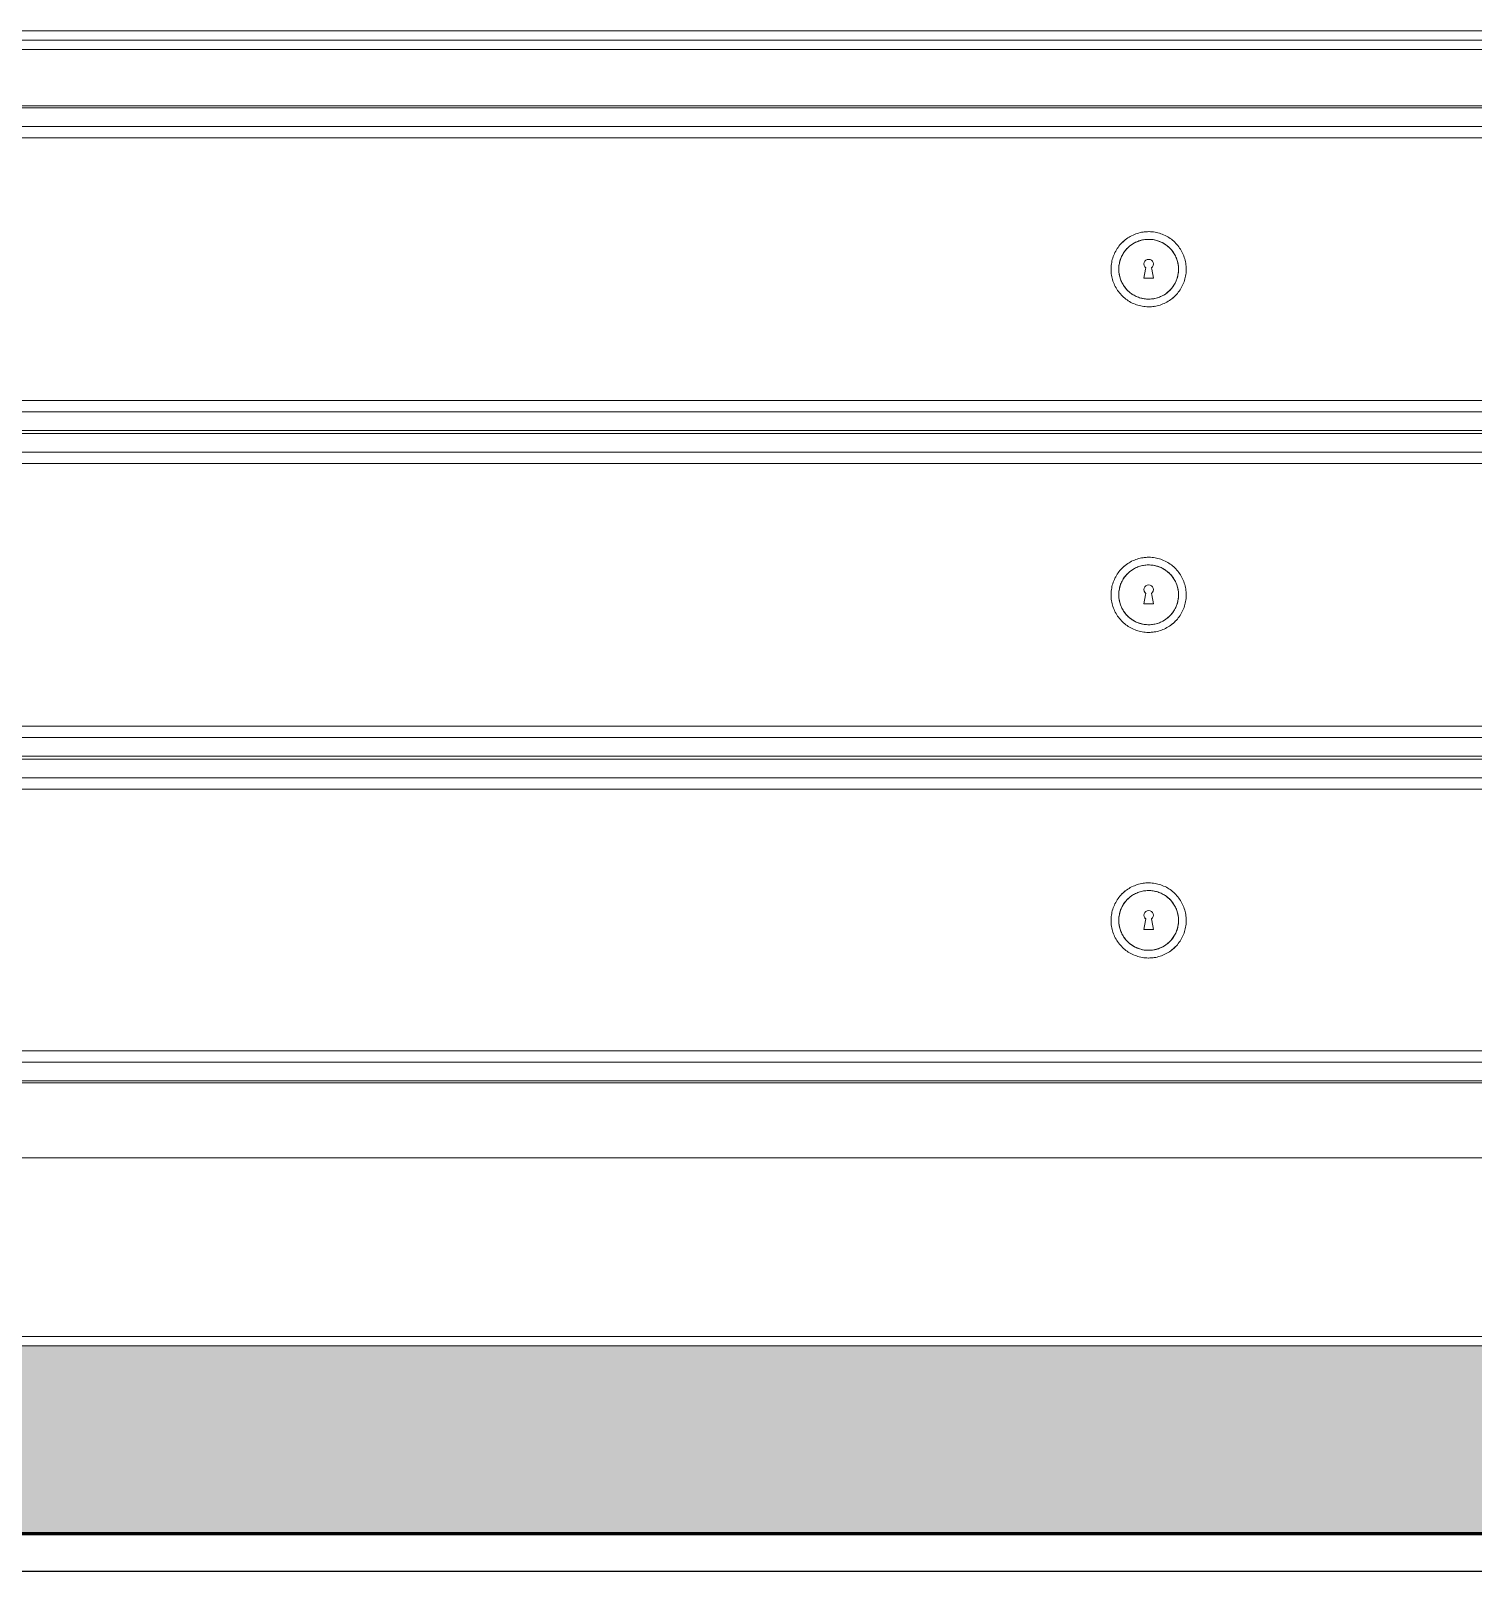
# Model space of a CAD drawing. Header units: millimetres. Extents: x -23755 to 62003, y -3000 to 6760.
# Drawn here: x 53693 to 54461, y 80 to 900 of the extents above; entities that cross this region are included whole.
import ezdxf

# ---------------------------------------------------------------- set-up
doc = ezdxf.new("R2010")
doc.units = ezdxf.units.MM
for name, color, linetype, lineweight in [('A-FLOR', 192, 'Continuous', 25), ('A-FLOR-PATT', 8, 'Continuous', 25), ('C-BLDG-PADS', 91, 'Continuous', 9), ('I-FURN', 30, 'Continuous', 9)]:
    doc.layers.add(name, color=color, linetype=linetype, lineweight=lineweight)

# ---------------------------------------------------------------- blocks, each defined once
blk = doc.blocks.new('Blks_Decor Henzel Studio_Tapete Diamond Dust - Único-3507328-C')
at = {"layer": 'I-FURN', "color": 55}
for p, q in [((8809.650772, 205), (11809.650772, 205)), ((11809.650772, 200), (8809.650772, 200))]:
    blk.add_line(p, q, dxfattribs=at)
blk = doc.blocks.new('Blks_Mob_Mesa de Cabeceira Cômoda - Azul Petróleo-3563529-C')
at = {"layer": 'I-FURN', "color": 55}
for p, q in [((11199.65, 900), (9419.65, 900)), ((11195.54, 895), (9423.76, 895)), ((11195.51, 895), (9423.79, 895)), ((11192.33, 890), (9426.97, 890)), ((9424.14, 860), (11194.65, 860)), ((11193.65, 859), (9425.65, 859)), ((9435.65, 849), (11183.65, 849)), ((9435.65, 849), (11183.65, 849)), ((11177.65, 843), (9441.65, 843)), ((10307.15, 768.33), (10307.99, 773.08)), ((10307.99, 773.08), (10308.12, 773.85)), ((10307.99, 773.08), (10308.12, 773.85)), ((10311.18, 773.85), (10311.31, 773.08)), ((10311.18, 773.85), (10311.31, 773.08)), ((10311.31, 773.08), (10312.15, 768.33)), ((10309.65, 768.33), (10307.15, 768.33)), ((10312.15, 768.33), (10309.65, 768.33)), ((11183.65, 697.17), (9435.65, 697.17)), ((11183.65, 697.17), (9435.65, 697.17)), ((9441.65, 703.17), (11177.65, 703.17)), ((9425.65, 687.17), (11193.65, 687.17)), ((11193.65, 685.67), (9425.65, 685.67)), ((9435.65, 675.67), (11183.65, 675.67)), ((9435.65, 675.67), (11183.65, 675.67)), ((9441.65, 669.67), (11177.65, 669.67)), ((10307.15, 595), (10307.99, 599.75)), ((10307.99, 599.75), (10308.12, 600.52)), ((10307.99, 599.75), (10308.12, 600.52)), ((10311.18, 600.52), (10311.31, 599.75)), ((10311.18, 600.52), (10311.31, 599.75)), ((10311.31, 599.75), (10312.15, 595)), ((10309.65, 595), (10307.15, 595)), ((10312.15, 595), (10309.65, 595)), ((11177.65, 529.83), (9441.65, 529.83)), ((11183.65, 523.83), (9435.65, 523.83)), ((11183.65, 523.83), (9435.65, 523.83)), ((9425.65, 513.83), (11193.65, 513.83)), ((11193.65, 512.33), (9425.65, 512.33)), ((9435.65, 502.33), (11183.65, 502.33)), ((9435.65, 502.33), (11183.65, 502.33)), ((9441.65, 496.33), (11177.65, 496.33)), ((10307.15, 421.67), (10307.99, 426.42)), ((10307.99, 426.42), (10308.12, 427.19)), ((10307.99, 426.42), (10308.12, 427.19)), ((10311.18, 427.19), (10311.31, 426.42)), ((10311.18, 427.19), (10311.31, 426.42)), ((10311.31, 426.42), (10312.15, 421.67)), ((10309.65, 421.67), (10307.15, 421.67)), ((10312.15, 421.67), (10309.65, 421.67)), ((9441.65, 357), (11177.65, 357)), ((11183.65, 351), (9435.65, 351)), ((11183.65, 351), (9435.65, 351)), ((11195.16, 340), (9424.65, 340)), ((9425.65, 341), (11193.65, 341)), ((9424.14, 300), (11195.16, 300))]:
    blk.add_line(p, q, dxfattribs=at)
at = {"layer": 'I-FURN', "color": 55, "flags": 128}
for points in [[(10329.65, 773.08), (10329.63, 773.88), (10329.59, 774.68), (10329.51, 775.48), (10329.4, 776.27), (10329.25, 777.06), (10329.08, 777.84), (10328.87, 778.61), (10328.64, 779.37), (10328.37, 780.13), (10328.07, 780.87), (10327.75, 781.6), (10327.39, 782.32), (10327.01, 783.02), (10326.6, 783.71), (10326.16, 784.38), (10325.69, 785.03), (10325.2, 785.66), (10324.69, 786.27), (10324.15, 786.86), (10323.58, 787.43), (10323, 787.98), (10322.39, 788.5), (10321.77, 789), (10321.12, 789.47), (10320.46, 789.91), (10319.78, 790.33), (10319.08, 790.72), (10318.36, 791.09), (10317.64, 791.42), (10316.9, 791.72), (10316.15, 792), (10315.39, 792.24), (10314.61, 792.46), (10313.84, 792.64), (10313.05, 792.79), (10312.26, 792.91), (10311.46, 793), (10310.67, 793.06), (10309.87, 793.08), (10309.07, 793.07), (10308.27, 793.04), (10307.47, 792.96), (10306.68, 792.86), (10305.89, 792.73), (10305.11, 792.56), (10304.33, 792.36), (10303.56, 792.13), (10302.81, 791.88), (10302.06, 791.59), (10301.33, 791.27), (10300.61, 790.92), (10299.9, 790.55), (10299.21, 790.14), (10298.54, 789.71), (10297.88, 789.25), (10297.24, 788.77), (10296.63, 788.26), (10296.03, 787.73), (10295.45, 787.17), (10294.9, 786.59), (10294.37, 785.99), (10293.87, 785.37), (10293.39, 784.73), (10292.94, 784.07), (10292.51, 783.39), (10292.11, 782.7), (10291.74, 781.99), (10291.4, 781.27), (10291.09, 780.53), (10290.81, 779.78), (10290.55, 779.02), (10290.33, 778.26), (10290.14, 777.48), (10289.98, 776.7), (10289.85, 775.91), (10289.75, 775.11), (10289.69, 774.31), (10289.66, 773.52), (10289.65, 773.08)], [(10293.74, 773.08), (10293.75, 773.72), (10293.79, 774.35), (10293.85, 774.99), (10293.94, 775.62), (10294.06, 776.24), (10294.2, 776.87), (10294.36, 777.48), (10294.55, 778.09), (10294.76, 778.69), (10295, 779.28), (10295.26, 779.86), (10295.54, 780.43), (10295.84, 780.99), (10296.17, 781.53), (10296.52, 782.07), (10296.89, 782.59), (10297.28, 783.09), (10297.69, 783.57), (10298.12, 784.04), (10298.57, 784.5), (10299.03, 784.93), (10299.51, 785.35), (10300.01, 785.74), (10300.53, 786.12), (10301.05, 786.47), (10301.6, 786.8), (10302.15, 787.12), (10302.72, 787.4), (10303.3, 787.67), (10303.89, 787.91), (10304.48, 788.13), (10305.09, 788.33), (10305.7, 788.5), (10306.32, 788.64), (10306.95, 788.76), (10307.58, 788.86), (10308.21, 788.93), (10308.84, 788.97), (10309.48, 788.99), (10310.12, 788.99), (10310.75, 788.96), (10311.38, 788.9), (10312.02, 788.82), (10312.64, 788.71), (10313.27, 788.58), (10313.88, 788.42), (10314.49, 788.24), (10315.09, 788.03), (10315.69, 787.8), (10316.27, 787.55), (10316.85, 787.27), (10317.41, 786.98), (10317.96, 786.65), (10318.49, 786.31), (10319.01, 785.95), (10319.52, 785.56), (10320.01, 785.16), (10320.49, 784.73), (10320.94, 784.29), (10321.38, 783.83), (10321.8, 783.35), (10322.2, 782.86), (10322.59, 782.35), (10322.95, 781.82), (10323.28, 781.29), (10323.6, 780.73), (10323.9, 780.17), (10324.17, 779.59), (10324.42, 779.01), (10324.64, 778.41), (10324.84, 777.81), (10325.02, 777.2), (10325.17, 776.58), (10325.3, 775.96), (10325.4, 775.33), (10325.48, 774.7), (10325.53, 774.06), (10325.56, 773.43), (10325.56, 773.08)], [(10289.65, 773.08), (10289.67, 772.28), (10289.71, 771.49), (10289.79, 770.69), (10289.91, 769.9), (10290.05, 769.11), (10290.22, 768.33), (10290.43, 767.56), (10290.67, 766.79), (10290.93, 766.04), (10291.23, 765.29), (10291.56, 764.56), (10291.91, 763.85), (10292.29, 763.15), (10292.71, 762.46), (10293.14, 761.79), (10293.61, 761.14), (10294.1, 760.51), (10294.61, 759.9), (10295.15, 759.3), (10295.72, 758.74), (10296.3, 758.19), (10296.91, 757.67), (10297.53, 757.17), (10298.18, 756.7), (10298.84, 756.25), (10299.53, 755.84), (10300.22, 755.44), (10300.94, 755.08), (10301.66, 754.75), (10302.4, 754.44), (10303.15, 754.17), (10303.92, 753.92), (10304.69, 753.71), (10305.47, 753.53), (10306.25, 753.37), (10307.04, 753.25), (10307.84, 753.17), (10308.64, 753.11), (10309.43, 753.08), (10310.23, 753.09), (10311.03, 753.13), (10311.83, 753.2), (10312.62, 753.31), (10313.41, 753.44), (10314.19, 753.61), (10314.97, 753.8), (10315.74, 754.03), (10316.49, 754.29), (10317.24, 754.58), (10317.97, 754.9), (10318.69, 755.24), (10319.4, 755.62), (10320.09, 756.02), (10320.76, 756.46), (10321.42, 756.91), (10322.06, 757.4), (10322.68, 757.91), (10323.27, 758.44), (10323.85, 759), (10324.4, 759.57), (10324.93, 760.17), (10325.43, 760.8), (10325.91, 761.44), (10326.36, 762.1), (10326.79, 762.77), (10327.19, 763.47), (10327.56, 764.18), (10327.9, 764.9), (10328.21, 765.64), (10328.5, 766.38), (10328.75, 767.14), (10328.97, 767.91), (10329.16, 768.69), (10329.32, 769.47), (10329.45, 770.26), (10329.55, 771.05), (10329.61, 771.85), (10329.65, 772.65), (10329.65, 773.08)], [(10325.56, 773.08), (10325.55, 772.45), (10325.51, 771.81), (10325.45, 771.18), (10325.36, 770.55), (10325.24, 769.92), (10325.11, 769.3), (10324.94, 768.69), (10324.75, 768.08), (10324.54, 767.48), (10324.31, 766.89), (10324.05, 766.31), (10323.76, 765.74), (10323.46, 765.18), (10323.13, 764.63), (10322.78, 764.1), (10322.41, 763.58), (10322.02, 763.08), (10321.61, 762.59), (10321.18, 762.12), (10320.74, 761.67), (10320.27, 761.24), (10319.79, 760.82), (10319.29, 760.42), (10318.78, 760.05), (10318.25, 759.69), (10317.71, 759.36), (10317.15, 759.05), (10316.58, 758.76), (10316, 758.5), (10315.42, 758.25), (10314.82, 758.04), (10314.21, 757.84), (10313.6, 757.67), (10312.98, 757.52), (10312.36, 757.4), (10311.73, 757.31), (10311.09, 757.24), (10310.46, 757.19), (10309.82, 757.17), (10309.19, 757.18), (10308.55, 757.21), (10307.92, 757.27), (10307.29, 757.35), (10306.66, 757.46), (10306.04, 757.59), (10305.42, 757.75), (10304.81, 757.93), (10304.21, 758.13), (10303.61, 758.36), (10303.03, 758.62), (10302.46, 758.89), (10301.89, 759.19), (10301.35, 759.51), (10300.81, 759.86), (10300.29, 760.22), (10299.78, 760.6), (10299.29, 761.01), (10298.81, 761.43), (10298.36, 761.88), (10297.92, 762.34), (10297.5, 762.81), (10297.1, 763.31), (10296.72, 763.82), (10296.36, 764.34), (10296.02, 764.88), (10295.7, 765.43), (10295.41, 766), (10295.13, 766.57), (10294.88, 767.16), (10294.66, 767.75), (10294.46, 768.36), (10294.28, 768.97), (10294.13, 769.59), (10294, 770.21), (10293.9, 770.84), (10293.82, 771.47), (10293.77, 772.1), (10293.74, 772.74), (10293.74, 773.08)], [(10329.65, 599.75), (10329.63, 600.55), (10329.59, 601.35), (10329.51, 602.14), (10329.4, 602.94), (10329.25, 603.72), (10329.08, 604.5), (10328.87, 605.28), (10328.64, 606.04), (10328.37, 606.8), (10328.07, 607.54), (10327.75, 608.27), (10327.39, 608.99), (10327.01, 609.69), (10326.6, 610.37), (10326.16, 611.04), (10325.69, 611.69), (10325.2, 612.33), (10324.69, 612.94), (10324.15, 613.53), (10323.58, 614.1), (10323, 614.64), (10322.39, 615.16), (10321.77, 615.66), (10321.12, 616.13), (10320.46, 616.58), (10319.78, 617), (10319.08, 617.39), (10318.36, 617.75), (10317.64, 618.09), (10316.9, 618.39), (10316.15, 618.67), (10315.39, 618.91), (10314.61, 619.12), (10313.84, 619.31), (10313.05, 619.46), (10312.26, 619.58), (10311.46, 619.67), (10310.67, 619.72), (10309.87, 619.75), (10309.07, 619.74), (10308.27, 619.7), (10307.47, 619.63), (10306.68, 619.53), (10305.89, 619.39), (10305.11, 619.23), (10304.33, 619.03), (10303.56, 618.8), (10302.81, 618.54), (10302.06, 618.25), (10301.33, 617.94), (10300.61, 617.59), (10299.9, 617.21), (10299.21, 616.81), (10298.54, 616.38), (10297.88, 615.92), (10297.24, 615.44), (10296.63, 614.93), (10296.03, 614.39), (10295.45, 613.84), (10294.9, 613.26), (10294.37, 612.66), (10293.87, 612.04), (10293.39, 611.4), (10292.94, 610.74), (10292.51, 610.06), (10292.11, 609.37), (10291.74, 608.66), (10291.4, 607.93), (10291.09, 607.2), (10290.81, 606.45), (10290.55, 605.69), (10290.33, 604.92), (10290.14, 604.15), (10289.98, 603.36), (10289.85, 602.57), (10289.75, 601.78), (10289.69, 600.98), (10289.66, 600.18), (10289.65, 599.75)], [(10293.74, 599.75), (10293.75, 600.39), (10293.79, 601.02), (10293.85, 601.65), (10293.94, 602.28), (10294.06, 602.91), (10294.2, 603.53), (10294.36, 604.15), (10294.55, 604.75), (10294.76, 605.35), (10295, 605.95), (10295.26, 606.53), (10295.54, 607.1), (10295.84, 607.66), (10296.17, 608.2), (10296.52, 608.73), (10296.89, 609.25), (10297.28, 609.75), (10297.69, 610.24), (10298.12, 610.71), (10298.57, 611.16), (10299.03, 611.6), (10299.51, 612.01), (10300.01, 612.41), (10300.53, 612.78), (10301.05, 613.14), (10301.6, 613.47), (10302.15, 613.78), (10302.72, 614.07), (10303.3, 614.34), (10303.89, 614.58), (10304.48, 614.8), (10305.09, 614.99), (10305.7, 615.16), (10306.32, 615.31), (10306.95, 615.43), (10307.58, 615.52), (10308.21, 615.6), (10308.84, 615.64), (10309.48, 615.66), (10310.12, 615.65), (10310.75, 615.62), (10311.38, 615.57), (10312.02, 615.48), (10312.64, 615.38), (10313.27, 615.24), (10313.88, 615.09), (10314.49, 614.91), (10315.09, 614.7), (10315.69, 614.47), (10316.27, 614.22), (10316.85, 613.94), (10317.41, 613.64), (10317.96, 613.32), (10318.49, 612.98), (10319.01, 612.61), (10319.52, 612.23), (10320.01, 611.82), (10320.49, 611.4), (10320.94, 610.96), (10321.38, 610.5), (10321.8, 610.02), (10322.2, 609.53), (10322.59, 609.02), (10322.95, 608.49), (10323.28, 607.95), (10323.6, 607.4), (10323.9, 606.84), (10324.17, 606.26), (10324.42, 605.68), (10324.64, 605.08), (10324.84, 604.48), (10325.02, 603.86), (10325.17, 603.25), (10325.3, 602.62), (10325.4, 602), (10325.48, 601.36), (10325.53, 600.73), (10325.56, 600.09), (10325.56, 599.75)], [(10289.65, 599.75), (10289.67, 598.95), (10289.71, 598.15), (10289.79, 597.36), (10289.91, 596.56), (10290.05, 595.78), (10290.22, 595), (10290.43, 594.22), (10290.67, 593.46), (10290.93, 592.7), (10291.23, 591.96), (10291.56, 591.23), (10291.91, 590.51), (10292.29, 589.81), (10292.71, 589.13), (10293.14, 588.46), (10293.61, 587.81), (10294.1, 587.17), (10294.61, 586.56), (10295.15, 585.97), (10295.72, 585.4), (10296.3, 584.86), (10296.91, 584.34), (10297.53, 583.84), (10298.18, 583.37), (10298.84, 582.92), (10299.53, 582.5), (10300.22, 582.11), (10300.94, 581.75), (10301.66, 581.41), (10302.4, 581.11), (10303.15, 580.83), (10303.92, 580.59), (10304.69, 580.38), (10305.47, 580.19), (10306.25, 580.04), (10307.04, 579.92), (10307.84, 579.83), (10308.64, 579.78), (10309.43, 579.75), (10310.23, 579.76), (10311.03, 579.8), (10311.83, 579.87), (10312.62, 579.97), (10313.41, 580.11), (10314.19, 580.27), (10314.97, 580.47), (10315.74, 580.7), (10316.49, 580.96), (10317.24, 581.25), (10317.97, 581.56), (10318.69, 581.91), (10319.4, 582.29), (10320.09, 582.69), (10320.76, 583.12), (10321.42, 583.58), (10322.06, 584.06), (10322.68, 584.57), (10323.27, 585.11), (10323.85, 585.66), (10324.4, 586.24), (10324.93, 586.84), (10325.43, 587.46), (10325.91, 588.1), (10326.36, 588.76), (10326.79, 589.44), (10327.19, 590.13), (10327.56, 590.84), (10327.9, 591.57), (10328.21, 592.3), (10328.5, 593.05), (10328.75, 593.81), (10328.97, 594.58), (10329.16, 595.35), (10329.32, 596.14), (10329.45, 596.93), (10329.55, 597.72), (10329.61, 598.52), (10329.65, 599.32), (10329.65, 599.75)], [(10325.56, 599.75), (10325.55, 599.11), (10325.51, 598.48), (10325.45, 597.85), (10325.36, 597.22), (10325.24, 596.59), (10325.11, 595.97), (10324.94, 595.35), (10324.75, 594.75), (10324.54, 594.15), (10324.31, 593.55), (10324.05, 592.97), (10323.76, 592.4), (10323.46, 591.84), (10323.13, 591.3), (10322.78, 590.77), (10322.41, 590.25), (10322.02, 589.75), (10321.61, 589.26), (10321.18, 588.79), (10320.74, 588.34), (10320.27, 587.9), (10319.79, 587.49), (10319.29, 587.09), (10318.78, 586.72), (10318.25, 586.36), (10317.71, 586.03), (10317.15, 585.72), (10316.58, 585.43), (10316, 585.16), (10315.42, 584.92), (10314.82, 584.7), (10314.21, 584.51), (10313.6, 584.34), (10312.98, 584.19), (10312.36, 584.07), (10311.73, 583.98), (10311.09, 583.9), (10310.46, 583.86), (10309.82, 583.84), (10309.19, 583.85), (10308.55, 583.88), (10307.92, 583.93), (10307.29, 584.02), (10306.66, 584.12), (10306.04, 584.26), (10305.42, 584.41), (10304.81, 584.59), (10304.21, 584.8), (10303.61, 585.03), (10303.03, 585.28), (10302.46, 585.56), (10301.89, 585.86), (10301.35, 586.18), (10300.81, 586.52), (10300.29, 586.89), (10299.78, 587.27), (10299.29, 587.68), (10298.81, 588.1), (10298.36, 588.54), (10297.92, 589), (10297.5, 589.48), (10297.1, 589.97), (10296.72, 590.48), (10296.36, 591.01), (10296.02, 591.55), (10295.7, 592.1), (10295.41, 592.66), (10295.13, 593.24), (10294.88, 593.82), (10294.66, 594.42), (10294.46, 595.02), (10294.28, 595.64), (10294.13, 596.25), (10294, 596.88), (10293.9, 597.5), (10293.82, 598.14), (10293.77, 598.77), (10293.74, 599.41), (10293.74, 599.75)], [(10329.65, 426.42), (10329.63, 427.22), (10329.59, 428.01), (10329.51, 428.81), (10329.4, 429.6), (10329.25, 430.39), (10329.08, 431.17), (10328.87, 431.94), (10328.64, 432.71), (10328.37, 433.46), (10328.07, 434.21), (10327.75, 434.94), (10327.39, 435.65), (10327.01, 436.35), (10326.6, 437.04), (10326.16, 437.71), (10325.69, 438.36), (10325.2, 438.99), (10324.69, 439.6), (10324.15, 440.2), (10323.58, 440.76), (10323, 441.31), (10322.39, 441.83), (10321.77, 442.33), (10321.12, 442.8), (10320.46, 443.25), (10319.78, 443.66), (10319.08, 444.06), (10318.36, 444.42), (10317.64, 444.75), (10316.9, 445.06), (10316.15, 445.33), (10315.39, 445.58), (10314.61, 445.79), (10313.84, 445.97), (10313.05, 446.13), (10312.26, 446.25), (10311.46, 446.33), (10310.67, 446.39), (10309.87, 446.42), (10309.07, 446.41), (10308.27, 446.37), (10307.47, 446.3), (10306.68, 446.19), (10305.89, 446.06), (10305.11, 445.89), (10304.33, 445.7), (10303.56, 445.47), (10302.81, 445.21), (10302.06, 444.92), (10301.33, 444.6), (10300.61, 444.26), (10299.9, 443.88), (10299.21, 443.48), (10298.54, 443.04), (10297.88, 442.59), (10297.24, 442.1), (10296.63, 441.59), (10296.03, 441.06), (10295.45, 440.5), (10294.9, 439.93), (10294.37, 439.33), (10293.87, 438.7), (10293.39, 438.06), (10292.94, 437.4), (10292.51, 436.73), (10292.11, 436.03), (10291.74, 435.32), (10291.4, 434.6), (10291.09, 433.86), (10290.81, 433.12), (10290.55, 432.36), (10290.33, 431.59), (10290.14, 430.81), (10289.98, 430.03), (10289.85, 429.24), (10289.75, 428.45), (10289.69, 427.65), (10289.66, 426.85), (10289.65, 426.42)], [(10293.74, 426.42), (10293.75, 427.05), (10293.79, 427.69), (10293.85, 428.32), (10293.94, 428.95), (10294.06, 429.58), (10294.2, 430.2), (10294.36, 430.81), (10294.55, 431.42), (10294.76, 432.02), (10295, 432.61), (10295.26, 433.19), (10295.54, 433.76), (10295.84, 434.32), (10296.17, 434.87), (10296.52, 435.4), (10296.89, 435.92), (10297.28, 436.42), (10297.69, 436.91), (10298.12, 437.38), (10298.57, 437.83), (10299.03, 438.26), (10299.51, 438.68), (10300.01, 439.08), (10300.53, 439.45), (10301.05, 439.81), (10301.6, 440.14), (10302.15, 440.45), (10302.72, 440.74), (10303.3, 441), (10303.89, 441.25), (10304.48, 441.46), (10305.09, 441.66), (10305.7, 441.83), (10306.32, 441.98), (10306.95, 442.1), (10307.58, 442.19), (10308.21, 442.26), (10308.84, 442.31), (10309.48, 442.33), (10310.12, 442.32), (10310.75, 442.29), (10311.38, 442.23), (10312.02, 442.15), (10312.64, 442.04), (10313.27, 441.91), (10313.88, 441.75), (10314.49, 441.57), (10315.09, 441.37), (10315.69, 441.14), (10316.27, 440.88), (10316.85, 440.61), (10317.41, 440.31), (10317.96, 439.99), (10318.49, 439.64), (10319.01, 439.28), (10319.52, 438.9), (10320.01, 438.49), (10320.49, 438.07), (10320.94, 437.62), (10321.38, 437.16), (10321.8, 436.69), (10322.2, 436.19), (10322.59, 435.68), (10322.95, 435.16), (10323.28, 434.62), (10323.6, 434.07), (10323.9, 433.5), (10324.17, 432.93), (10324.42, 432.34), (10324.64, 431.75), (10324.84, 431.14), (10325.02, 430.53), (10325.17, 429.91), (10325.3, 429.29), (10325.4, 428.66), (10325.48, 428.03), (10325.53, 427.4), (10325.56, 426.76), (10325.56, 426.42)], [(10289.65, 426.42), (10289.67, 425.62), (10289.71, 424.82), (10289.79, 424.02), (10289.91, 423.23), (10290.05, 422.44), (10290.22, 421.66), (10290.43, 420.89), (10290.67, 420.13), (10290.93, 419.37), (10291.23, 418.63), (10291.56, 417.9), (10291.91, 417.18), (10292.29, 416.48), (10292.71, 415.79), (10293.14, 415.12), (10293.61, 414.47), (10294.1, 413.84), (10294.61, 413.23), (10295.15, 412.64), (10295.72, 412.07), (10296.3, 411.52), (10296.91, 411), (10297.53, 410.5), (10298.18, 410.03), (10298.84, 409.59), (10299.53, 409.17), (10300.22, 408.78), (10300.94, 408.41), (10301.66, 408.08), (10302.4, 407.78), (10303.15, 407.5), (10303.92, 407.26), (10304.69, 407.04), (10305.47, 406.86), (10306.25, 406.71), (10307.04, 406.59), (10307.84, 406.5), (10308.64, 406.44), (10309.43, 406.42), (10310.23, 406.43), (10311.03, 406.46), (10311.83, 406.54), (10312.62, 406.64), (10313.41, 406.77), (10314.19, 406.94), (10314.97, 407.14), (10315.74, 407.37), (10316.49, 407.62), (10317.24, 407.91), (10317.97, 408.23), (10318.69, 408.58), (10319.4, 408.95), (10320.09, 409.36), (10320.76, 409.79), (10321.42, 410.25), (10322.06, 410.73), (10322.68, 411.24), (10323.27, 411.77), (10323.85, 412.33), (10324.4, 412.91), (10324.93, 413.51), (10325.43, 414.13), (10325.91, 414.77), (10326.36, 415.43), (10326.79, 416.11), (10327.19, 416.8), (10327.56, 417.51), (10327.9, 418.23), (10328.21, 418.97), (10328.5, 419.72), (10328.75, 420.48), (10328.97, 421.24), (10329.16, 422.02), (10329.32, 422.8), (10329.45, 423.59), (10329.55, 424.39), (10329.61, 425.19), (10329.65, 425.98), (10329.65, 426.42)], [(10325.56, 426.42), (10325.55, 425.78), (10325.51, 425.15), (10325.45, 424.51), (10325.36, 423.88), (10325.24, 423.26), (10325.11, 422.63), (10324.94, 422.02), (10324.75, 421.41), (10324.54, 420.81), (10324.31, 420.22), (10324.05, 419.64), (10323.76, 419.07), (10323.46, 418.51), (10323.13, 417.97), (10322.78, 417.43), (10322.41, 416.91), (10322.02, 416.41), (10321.61, 415.93), (10321.18, 415.46), (10320.74, 415), (10320.27, 414.57), (10319.79, 414.15), (10319.29, 413.76), (10318.78, 413.38), (10318.25, 413.03), (10317.71, 412.7), (10317.15, 412.38), (10316.58, 412.1), (10316, 411.83), (10315.42, 411.59), (10314.82, 411.37), (10314.21, 411.17), (10313.6, 411), (10312.98, 410.86), (10312.36, 410.74), (10311.73, 410.64), (10311.09, 410.57), (10310.46, 410.53), (10309.82, 410.51), (10309.19, 410.51), (10308.55, 410.54), (10307.92, 410.6), (10307.29, 410.68), (10306.66, 410.79), (10306.04, 410.92), (10305.42, 411.08), (10304.81, 411.26), (10304.21, 411.47), (10303.61, 411.7), (10303.03, 411.95), (10302.46, 412.23), (10301.89, 412.52), (10301.35, 412.85), (10300.81, 413.19), (10300.29, 413.55), (10299.78, 413.94), (10299.29, 414.34), (10298.81, 414.77), (10298.36, 415.21), (10297.92, 415.67), (10297.5, 416.15), (10297.1, 416.64), (10296.72, 417.15), (10296.36, 417.68), (10296.02, 418.21), (10295.7, 418.77), (10295.41, 419.33), (10295.13, 419.91), (10294.88, 420.49), (10294.66, 421.09), (10294.46, 421.69), (10294.28, 422.3), (10294.13, 422.92), (10294, 423.54), (10293.9, 424.17), (10293.82, 424.8), (10293.77, 425.44), (10293.74, 426.07), (10293.74, 426.42)]]:
    blk.add_lwpolyline(points, dxfattribs=at)
at = {"layer": 'I-FURN', "color": 55}
for centre, radius, start, end in [((10309.65, 773.08), 15.91, 0, 180), ((10309.65, 773.08), 20, 128.6214, 135), ((10309.65, 773.08), 20, 90, 99.0642), ((10309.65, 773.08), 15.91, 180, 360), ((10309.65, 775.83), 2.5, 307.63668, 232.36332), ((10309.65, 775.83), 2.5, 217.37771, 232.36332), ((10309.65, 775.83), 2.5, 307.63668, 322.62229), ((10309.65, 773.08), 20, 308.6214, 315), ((10309.65, 773.08), 20, 270, 279.0642), ((10309.65, 599.75), 15.91, 360, 180), ((10309.65, 599.75), 20, 128.6214, 135), ((10309.65, 599.75), 20, 90, 99.0642), ((10309.65, 599.75), 15.91, 180, 360), ((10309.65, 602.5), 2.5, 307.63668, 232.36332), ((10309.65, 602.5), 2.5, 217.37771, 232.36332), ((10309.65, 602.5), 2.5, 307.63668, 322.62229), ((10309.65, 599.75), 20, 308.6214, 315), ((10309.65, 599.75), 20, 270, 279.0642), ((10309.65, 426.42), 20, 90, 99.0642), ((10309.65, 426.42), 15.91, 360, 180), ((10309.65, 426.42), 20, 128.6214, 135), ((10309.65, 426.42), 15.91, 180, 360), ((10309.65, 429.17), 2.5, 307.63668, 232.36332), ((10309.65, 429.17), 2.5, 217.37771, 232.36332), ((10309.65, 429.17), 2.5, 307.63668, 322.62229), ((10309.65, 426.42), 20, 308.6214, 315), ((10309.65, 426.42), 20, 270, 279.0642)]:
    blk.add_arc(centre, radius, start, end, dxfattribs=at)

msp = doc.modelspace()

# ---------------------------------------------------------------- hatches: boundary and pattern name
at = {"layer": 'A-FLOR-PATT'}
msp.add_hatch(color=256, dxfattribs=at).paths.add_polyline_path([(60308.272, 100), (60308.272, 200), (52348.272, 200), (52348.272, 100), (58839.454, 100)])

# ---------------------------------------------------------------- linework, layer by layer
at = {"layer": 'A-FLOR', "lineweight": 60}
msp.add_line((52348.272, 100), (60308.272, 100), dxfattribs=at)
at = {"layer": 'C-BLDG-PADS', "lineweight": 25}
msp.add_line((52348.272, 80), (60488.272, 80), dxfattribs=at)

# ---------------------------------------------------------------- block references
at = {"layer": 'I-FURN', "color": 55}
for name in ['Blks_Mob_Mesa de Cabeceira Cômoda - Azul Petróleo-3563529-C', 'Blks_Decor Henzel Studio_Tapete Diamond Dust - Único-3507328-C']:
    msp.add_blockref(name, (43978.621, 0), dxfattribs=at)

doc.saveas('drawing.dxf')
